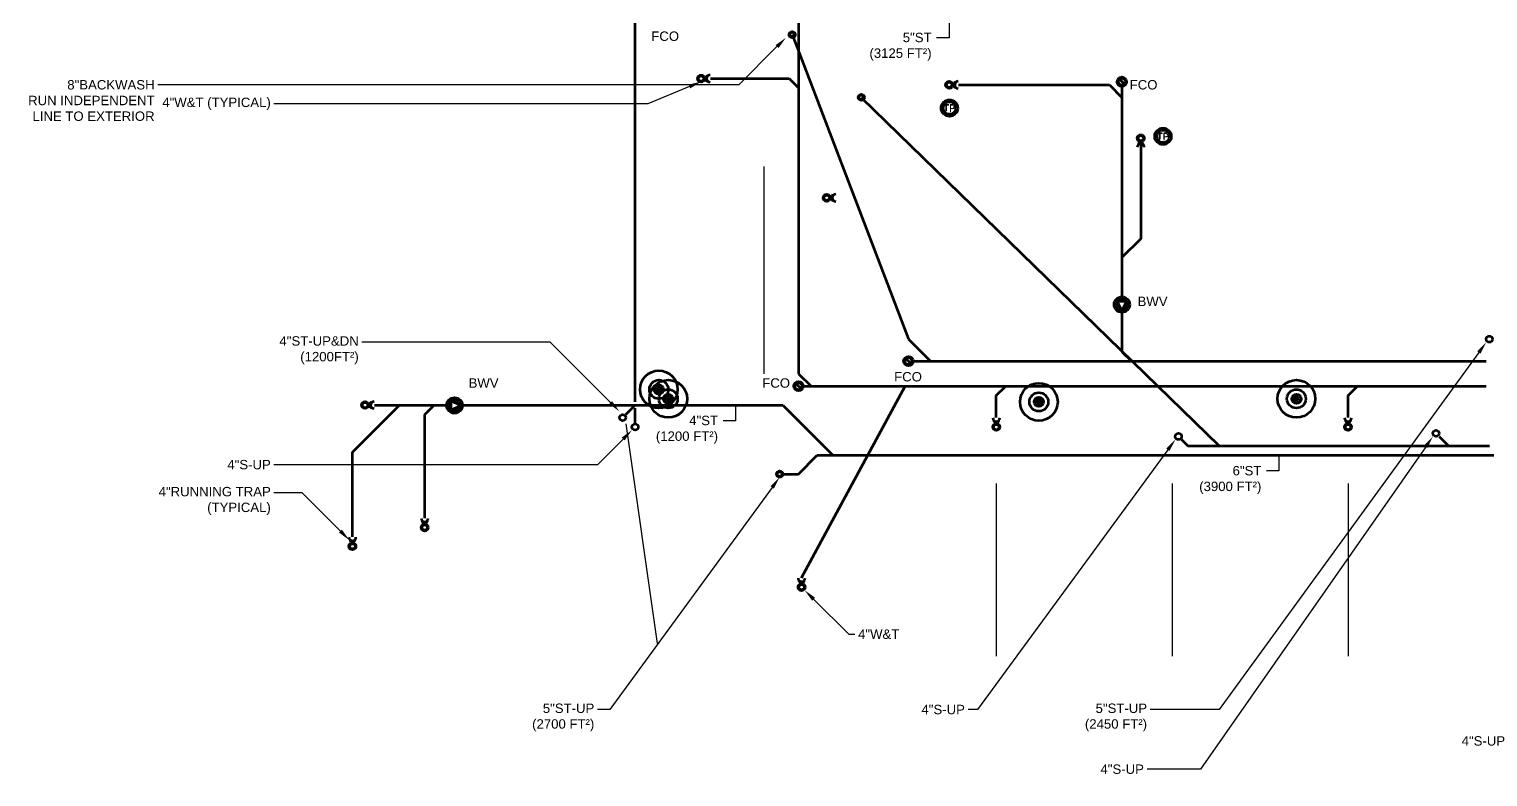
# Model space of a CAD drawing. Extents: x -29500 to 23517, y -2581 to 1886.
# Drawn here: x -3812 to -1954, y -2574 to -1622 of the extents above; entities that cross this region are included whole.
import ezdxf
from ezdxf import colors
from ezdxf.entities.mleader import LeaderData, LeaderLine
from ezdxf.enums import TextEntityAlignment as Align
from ezdxf.math import Vec2, Vec3

# ---------------------------------------------------------------- set-up
doc = ezdxf.new("R2010")
doc.units = 0
doc.header["$LTSCALE"] = 36
doc.header["$MEASUREMENT"] = 0
doc.layers.add('G-ANNO-TEXT', color=70, linetype='Continuous')
for name, color, linetype, lineweight in [('P-OFD-N', 2, 'Continuous', 60), ('P-OFD-N @ 128', 2, 'Continuous', 60), ('P-OFD-N @ 96', 2, 'Continuous', 60), ('P-SAN-N', 6, 'Continuous', 60), ('P-SAN-N @ 1 (1)', 6, 'Continuous', 60), ('P-SAN-N @ 1 (2)', 6, 'Continuous', 60), ('P-SAN-N @ 12', 6, 'Continuous', 60), ('P-SAN-N @ 128', 6, 'Continuous', 60), ('P-SAN-N @ 16', 6, 'Continuous', 60), ('P-SAN-N @ 192', 6, 'Continuous', 60), ('P-SAN-N @ 2', 6, 'Continuous', 60), ('P-SAN-N @ 24', 6, 'Continuous', 60), ('P-SAN-N @ 384', 6, 'Continuous', 60), ('P-SAN-N @ 4', 6, 'Continuous', 60), ('P-SAN-N @ 48', 6, 'Continuous', 60), ('P-SAN-N @ 64', 6, 'Continuous', 60), ('P-SAN-N @ 768', 6, 'Continuous', 60), ('P-SAN-N @ 8', 6, 'Continuous', 60), ('P-SAN-N @ 96', 6, 'Continuous', 60), ('P-STRM-N', 2, 'Continuous', 60), ('P-STRM-N @ 1 (1)', 2, 'Continuous', 60), ('P-STRM-N @ 1 (2)', 2, 'Continuous', 60), ('P-STRM-N @ 12', 2, 'Continuous', 60), ('P-STRM-N @ 128', 2, 'Continuous', 60), ('P-STRM-N @ 16', 2, 'Continuous', 60), ('P-STRM-N @ 192', 2, 'Continuous', 60), ('P-STRM-N @ 2', 2, 'Continuous', 60), ('P-STRM-N @ 24', 2, 'Continuous', 60), ('P-STRM-N @ 384', 2, 'Continuous', 60), ('P-STRM-N @ 4', 2, 'Continuous', 60), ('P-STRM-N @ 48', 2, 'Continuous', 60), ('P-STRM-N @ 64', 2, 'Continuous', 60), ('P-STRM-N @ 768', 2, 'Continuous', 60), ('P-STRM-N @ 8', 2, 'Continuous', 60), ('P-STRM-N @ 96', 2, 'Continuous', 60)]:
    doc.layers.add(name, color=color, linetype=linetype, lineweight=lineweight)
doc.styles.add('Arial', font='arial.ttf')
doc.dimstyles.new('Loop128', dxfattribs={"dimscale": 0, "dimtxt": 0.09375, "dimasz": 0.03125, "dimexe": 0.0625, "dimexo": 0.0625, "dimgap": 0.09375, "dimtad": 1, "dimdec": 4, "dimzin": 3, "dimdsep": 46, "dimlunit": 4, "dimtxsty": 'Arial', "dimblk": 'OBLIQUE', "dimcen": 0.09375, "dimdle": 0.0625, "dimclrd": 256, "dimclre": 256, "dimclrt": 256, "dimadec": 4, "dimazin": 0, "dimtfac": 0.8, "dimtdec": 4, "dimtix": 1, "dimtofl": 0, "dimtmove": 1, "dimatfit": 0, "dimldrblk": 'LeaderNoteBlock', "dimfxl": 1, "dimfrac": 1, "dimtolj": 1, "dimtzin": 0, "dimlwd": -1, "dimlwe": -1, "dimarcsym": 0})

# ---------------------------------------------------------------- blocks, each defined once
blk = doc.blocks.new('*U12')
at = {"linetype": 'Continuous'}
blk.add_circle((0, 0), 0.0352, dxfattribs=at)
blk.add_arc((0, 0.09), 0.0352, 180, 360, dxfattribs=at)
blk = doc.blocks.new('*U1110')
at = {"layer": 'P-STRM-N @ 128', "xscale": 128, "yscale": 128, "zscale": 128}
blk.add_blockref('*U12', (-3308, -2256.8), dxfattribs=at)
at = {"layer": 'P-STRM-N @ 96', "xscale": 96, "yscale": 96, "zscale": 96}
blk.add_blockref('*U12', (-3308, -2256.8), dxfattribs=at)
blk = doc.blocks.new('*U1111')
at = {"layer": 'P-STRM-N @ 128', "xscale": 128, "yscale": 128, "zscale": 128}
blk.add_blockref('*U12', (-3400, -2280.8), dxfattribs=at)
at = {"layer": 'P-STRM-N @ 96', "xscale": 96, "yscale": 96, "zscale": 96}
blk.add_blockref('*U12', (-3400, -2280.8), dxfattribs=at)
blk = doc.blocks.new('*U11')
blk.add_circle((0, 0), 0.0312)
blk = doc.blocks.new('*U1112')
at = {"layer": 'P-SAN-N @ 128', "xscale": 128, "yscale": 128, "zscale": 128}
blk.add_blockref('*U11', (-2840, -1628.8), dxfattribs=at)
at = {"layer": 'P-SAN-N @ 96', "xscale": 96, "yscale": 96, "zscale": 96}
blk.add_blockref('*U11', (-2840, -1628.8), dxfattribs=at)
blk = doc.blocks.new('FLOOR CLEAN OUT')
at = {"color": 7, "linetype": 'Continuous'}
blk.add_line((0.034, -0.032), (-0.034, 0.032), dxfattribs=at)
at = {"linetype": 'Continuous'}
blk.add_circle((0, 0), 0.0469, dxfattribs=at)
blk = doc.blocks.new('*U1114')
at = {"layer": 'P-SAN-N @ 128', "xscale": 128, "yscale": 128, "zscale": 128}
blk.add_blockref('FLOOR CLEAN OUT', (-2692, -2044.8), dxfattribs=at)
at = {"layer": 'P-SAN-N @ 96', "xscale": 96, "yscale": 96, "zscale": 96}
blk.add_blockref('FLOOR CLEAN OUT', (-2692, -2044.8), dxfattribs=at)
blk = doc.blocks.new('*U14')
at = {"linetype": 'Continuous'}
blk.add_circle((0, 0), 0.0352, dxfattribs=at)
blk.add_arc((0.09, 0), 0.0352, 90, 270, dxfattribs=at)
blk = doc.blocks.new('*U1118')
at = {"layer": 'P-SAN-N @ 128', "xscale": 128, "yscale": 128, "zscale": 128}
blk.add_blockref('*U14', (-2956, -1684.8), dxfattribs=at)
at = {"layer": 'P-SAN-N @ 96', "xscale": 96, "yscale": 96, "zscale": 96}
blk.add_blockref('*U14', (-2956, -1684.8), dxfattribs=at)
blk = doc.blocks.new('*U1119')
at = {"layer": 'P-SAN-N @ 128', "xscale": 128, "yscale": 128, "zscale": 128}
blk.add_blockref('*U12', (-2580, -2128.8), dxfattribs=at)
at = {"layer": 'P-SAN-N @ 96', "xscale": 96, "yscale": 96, "zscale": 96}
blk.add_blockref('*U12', (-2580, -2128.8), dxfattribs=at)
blk = doc.blocks.new('*U1120')
at = {"layer": 'P-SAN-N @ 128', "xscale": 128, "yscale": 128, "zscale": 128}
blk.add_blockref('*U12', (-2132, -2128.8), dxfattribs=at)
at = {"layer": 'P-SAN-N @ 96', "xscale": 96, "yscale": 96, "zscale": 96}
blk.add_blockref('*U12', (-2132, -2128.8), dxfattribs=at)
blk = doc.blocks.new('*U1123')
at = {"layer": 'P-SAN-N @ 128', "xscale": 128, "yscale": 128, "zscale": 128}
blk.add_blockref('FLOOR CLEAN OUT', (-2832, -2076.8), dxfattribs=at)
at = {"layer": 'P-SAN-N @ 96', "xscale": 96, "yscale": 96, "zscale": 96}
blk.add_blockref('FLOOR CLEAN OUT', (-2832, -2076.8), dxfattribs=at)
blk = doc.blocks.new('*U1126')
at = {"layer": 'P-STRM-N @ 128', "xscale": 128, "yscale": 128, "zscale": 128}
blk.add_blockref('*U14', (-3384, -2100.8), dxfattribs=at)
at = {"layer": 'P-STRM-N @ 96', "xscale": 96, "yscale": 96, "zscale": 96}
blk.add_blockref('*U14', (-3384, -2100.8), dxfattribs=at)
blk = doc.blocks.new('*U17')
blk.add_lwpolyline([(0.078125, 0), (-0.046875, 0.0625), (-0.046875, -0.0625)], close=True)
blk.add_circle((0, 0), 0.078125)
blk = doc.blocks.new('*U1132')
at = {"layer": 'P-STRM-N @ 128', "xscale": 128, "yscale": 128, "zscale": 128}
blk.add_blockref('*U17', (-3270, -2101.2), dxfattribs=at)
at = {"layer": 'P-STRM-N @ 96', "xscale": 96, "yscale": 96, "zscale": 96}
blk.add_blockref('*U17', (-3270, -2101.2), dxfattribs=at)
blk = doc.blocks.new('*U1133')
at = {"layer": 'P-SAN-N @ 128', "xscale": 128, "yscale": 128, "zscale": 128}
blk.add_blockref('*U14', (-2640, -1692.8), dxfattribs=at)
at = {"layer": 'P-SAN-N @ 96', "xscale": 96, "yscale": 96, "zscale": 96}
blk.add_blockref('*U14', (-2640, -1692.8), dxfattribs=at)
blk = doc.blocks.new('*U18')
at = {"linetype": 'Continuous'}
blk.add_circle((0, 0), 0.0352, dxfattribs=at)
blk.add_arc((0, -0.09), 0.0352, 360, 180, dxfattribs=at)
blk = doc.blocks.new('*U1134')
at = {"layer": 'P-SAN-N @ 128', "xscale": 128, "yscale": 128, "zscale": 128}
blk.add_blockref('*U18', (-2396, -1760.8), dxfattribs=at)
at = {"layer": 'P-SAN-N @ 96', "xscale": 96, "yscale": 96, "zscale": 96}
blk.add_blockref('*U18', (-2396, -1760.8), dxfattribs=at)
blk = doc.blocks.new('*U1135')
at = {"layer": 'P-SAN-N @ 128', "xscale": 128, "yscale": 128, "zscale": 128}
blk.add_blockref('FLOOR CLEAN OUT', (-2420, -1688.8), dxfattribs=at)
at = {"layer": 'P-SAN-N @ 96', "xscale": 96, "yscale": 96, "zscale": 96}
blk.add_blockref('FLOOR CLEAN OUT', (-2420, -1688.8), dxfattribs=at)
blk = doc.blocks.new('*U19')
blk.add_lwpolyline([(-0.078125, 0), (0.046875, 0.0625), (0.046875, -0.0625)], close=True)
blk.add_circle((0, 0), 0.078125)
blk = doc.blocks.new('*U1136')
at = {"layer": 'P-SAN-N @ 128', "xscale": 128, "yscale": 128, "zscale": 128, "rotation": 90.00000000000001}
blk.add_blockref('*U19', (-2420, -1972.8), dxfattribs=at)
at = {"layer": 'P-SAN-N @ 96', "xscale": 96, "yscale": 96, "zscale": 96, "rotation": 90.00000000000001}
blk.add_blockref('*U19', (-2420, -1972.8), dxfattribs=at)
blk = doc.blocks.new('*U21')
at = {"linetype": 'Continuous'}
blk.add_circle((0, 0), 0.0829, dxfattribs=at)
at = {"layer": 'G-ANNO-TEXT', "linetype": 'Continuous', "style": 'Arial'}
blk.add_text('TP', height=0.0781, dxfattribs=at).set_placement((0, 0), align=Align.MIDDLE)
blk = doc.blocks.new('*U1137')
at = {"layer": 'P-SAN-N @ 128', "xscale": 128, "yscale": 128, "zscale": 128}
blk.add_blockref('*U21', (-2639.7, -1722.4), dxfattribs=at)
at = {"layer": 'P-SAN-N @ 96', "xscale": 96, "yscale": 96, "zscale": 96}
blk.add_blockref('*U21', (-2639.7, -1722.4), dxfattribs=at)
blk = doc.blocks.new('*U1140')
at = {"layer": 'P-SAN-N @ 128', "xscale": 128, "yscale": 128, "zscale": 128}
blk.add_blockref('*U21', (-2367.7, -1758.4), dxfattribs=at)
at = {"layer": 'P-SAN-N @ 96', "xscale": 96, "yscale": 96, "zscale": 96}
blk.add_blockref('*U21', (-2367.7, -1758.4), dxfattribs=at)
blk = doc.blocks.new('*U6')
blk.add_circle((0, 0), 0.0312)
blk = doc.blocks.new('*U1157')
at = {"layer": 'P-STRM-N @ 1 (1)'}
blk.add_blockref('*U6', (-1917.8, -2008.8), dxfattribs=at)
at = {"layer": 'P-STRM-N @ 1 (2)'}
blk.add_blockref('*U6', (-1917.8, -2008.8), dxfattribs=at)
at = {"layer": 'P-STRM-N @ 12', "xscale": 12, "yscale": 12, "zscale": 12}
blk.add_blockref('*U6', (-1917.8, -2008.8), dxfattribs=at)
at = {"layer": 'P-STRM-N @ 128', "xscale": 128, "yscale": 128, "zscale": 128}
blk.add_blockref('*U6', (-1952, -2016.8), dxfattribs=at)
at = {"layer": 'P-STRM-N @ 16', "xscale": 16, "yscale": 16, "zscale": 16}
blk.add_blockref('*U6', (-1917.8, -2008.8), dxfattribs=at)
at = {"layer": 'P-STRM-N @ 192', "xscale": 192, "yscale": 192, "zscale": 192}
blk.add_blockref('*U6', (-1917.8, -2008.8), dxfattribs=at)
at = {"layer": 'P-STRM-N @ 2', "xscale": 2, "yscale": 2, "zscale": 2}
blk.add_blockref('*U6', (-1917.8, -2008.8), dxfattribs=at)
at = {"layer": 'P-STRM-N @ 24', "xscale": 24, "yscale": 24, "zscale": 24}
blk.add_blockref('*U6', (-1917.8, -2008.8), dxfattribs=at)
at = {"layer": 'P-STRM-N @ 384', "xscale": 384, "yscale": 384, "zscale": 384}
blk.add_blockref('*U6', (-1917.8, -2008.8), dxfattribs=at)
at = {"layer": 'P-STRM-N @ 4', "xscale": 4, "yscale": 4, "zscale": 4}
blk.add_blockref('*U6', (-1917.8, -2008.8), dxfattribs=at)
at = {"layer": 'P-STRM-N @ 48', "xscale": 48, "yscale": 48, "zscale": 48}
blk.add_blockref('*U6', (-1917.8, -2008.8), dxfattribs=at)
at = {"layer": 'P-STRM-N @ 64', "xscale": 64, "yscale": 64, "zscale": 64}
blk.add_blockref('*U6', (-1917.8, -2008.8), dxfattribs=at)
at = {"layer": 'P-STRM-N @ 768', "xscale": 768, "yscale": 768, "zscale": 768}
blk.add_blockref('*U6', (-1917.8, -2008.8), dxfattribs=at)
at = {"layer": 'P-STRM-N @ 8', "xscale": 8, "yscale": 8, "zscale": 8}
blk.add_blockref('*U6', (-1917.8, -2008.8), dxfattribs=at)
at = {"layer": 'P-STRM-N @ 96', "xscale": 96, "yscale": 96, "zscale": 96}
blk.add_blockref('*U6', (-1917.8, -2008.8), dxfattribs=at)
blk = doc.blocks.new('*U1158')
at = {"layer": 'P-OFD-N @ 128', "xscale": 128, "yscale": 128, "zscale": 128}
blk.add_blockref('*U11', (-2856, -2188.8), dxfattribs=at)
at = {"layer": 'P-OFD-N @ 96', "xscale": 96, "yscale": 96, "zscale": 96}
blk.add_blockref('*U11', (-2856, -2188.8), dxfattribs=at)
blk = doc.blocks.new('*U1159')
at = {"layer": 'P-STRM-N @ 1 (1)'}
blk.add_blockref('*U6', (-3009.8, -2080.8), dxfattribs=at)
at = {"layer": 'P-STRM-N @ 1 (2)'}
blk.add_blockref('*U6', (-3009.8, -2080.8), dxfattribs=at)
at = {"layer": 'P-STRM-N @ 12', "xscale": 12, "yscale": 12, "zscale": 12}
blk.add_blockref('*U6', (-3009.8, -2080.8), dxfattribs=at)
at = {"layer": 'P-STRM-N @ 128', "xscale": 128, "yscale": 128, "zscale": 128}
blk.add_blockref('*U6', (-3056, -2116.8), dxfattribs=at)
at = {"layer": 'P-STRM-N @ 16', "xscale": 16, "yscale": 16, "zscale": 16}
blk.add_blockref('*U6', (-3009.8, -2080.8), dxfattribs=at)
at = {"layer": 'P-STRM-N @ 192', "xscale": 192, "yscale": 192, "zscale": 192}
blk.add_blockref('*U6', (-3009.8, -2080.8), dxfattribs=at)
at = {"layer": 'P-STRM-N @ 2', "xscale": 2, "yscale": 2, "zscale": 2}
blk.add_blockref('*U6', (-3009.8, -2080.8), dxfattribs=at)
at = {"layer": 'P-STRM-N @ 24', "xscale": 24, "yscale": 24, "zscale": 24}
blk.add_blockref('*U6', (-3009.8, -2080.8), dxfattribs=at)
at = {"layer": 'P-STRM-N @ 384', "xscale": 384, "yscale": 384, "zscale": 384}
blk.add_blockref('*U6', (-3009.8, -2080.8), dxfattribs=at)
at = {"layer": 'P-STRM-N @ 4', "xscale": 4, "yscale": 4, "zscale": 4}
blk.add_blockref('*U6', (-3009.8, -2080.8), dxfattribs=at)
at = {"layer": 'P-STRM-N @ 48', "xscale": 48, "yscale": 48, "zscale": 48}
blk.add_blockref('*U6', (-3009.8, -2080.8), dxfattribs=at)
at = {"layer": 'P-STRM-N @ 64', "xscale": 64, "yscale": 64, "zscale": 64}
blk.add_blockref('*U6', (-3009.8, -2080.8), dxfattribs=at)
at = {"layer": 'P-STRM-N @ 768', "xscale": 768, "yscale": 768, "zscale": 768}
blk.add_blockref('*U6', (-3009.8, -2080.8), dxfattribs=at)
at = {"layer": 'P-STRM-N @ 8', "xscale": 8, "yscale": 8, "zscale": 8}
blk.add_blockref('*U6', (-3009.8, -2080.8), dxfattribs=at)
at = {"layer": 'P-STRM-N @ 96', "xscale": 96, "yscale": 96, "zscale": 96}
blk.add_blockref('*U6', (-3009.8, -2080.8), dxfattribs=at)
blk = doc.blocks.new('_Oblique')
at = {"color": 0, "linetype": 'ByBlock', "lineweight": -2}
blk.add_line((-0.5, -0.5), (0.5, 0.5), dxfattribs=at)
blk = doc.blocks.new('LeaderNoteBlock')
blk.add_ellipse((0, 0), major_axis=(1, 0), ratio=0.25, start_param=5.387521, end_param=10.320443)
blk = doc.blocks.new('*U1164')
at = {"layer": 'P-SAN-N @ 1 (1)'}
blk.add_blockref('*U6', (-2997.8, -2092.8), dxfattribs=at)
at = {"layer": 'P-SAN-N @ 1 (2)'}
blk.add_blockref('*U6', (-2997.8, -2092.8), dxfattribs=at)
at = {"layer": 'P-SAN-N @ 12', "xscale": 12, "yscale": 12, "zscale": 12}
blk.add_blockref('*U6', (-2997.8, -2092.8), dxfattribs=at)
at = {"layer": 'P-SAN-N @ 128', "xscale": 128, "yscale": 128, "zscale": 128}
blk.add_blockref('*U6', (-3040, -2128.8), dxfattribs=at)
at = {"layer": 'P-SAN-N @ 16', "xscale": 16, "yscale": 16, "zscale": 16}
blk.add_blockref('*U6', (-2997.8, -2092.8), dxfattribs=at)
at = {"layer": 'P-SAN-N @ 192', "xscale": 192, "yscale": 192, "zscale": 192}
blk.add_blockref('*U6', (-2997.8, -2092.8), dxfattribs=at)
at = {"layer": 'P-SAN-N @ 2', "xscale": 2, "yscale": 2, "zscale": 2}
blk.add_blockref('*U6', (-2997.8, -2092.8), dxfattribs=at)
at = {"layer": 'P-SAN-N @ 24', "xscale": 24, "yscale": 24, "zscale": 24}
blk.add_blockref('*U6', (-2997.8, -2092.8), dxfattribs=at)
at = {"layer": 'P-SAN-N @ 384', "xscale": 384, "yscale": 384, "zscale": 384}
blk.add_blockref('*U6', (-2997.8, -2092.8), dxfattribs=at)
at = {"layer": 'P-SAN-N @ 4', "xscale": 4, "yscale": 4, "zscale": 4}
blk.add_blockref('*U6', (-2997.8, -2092.8), dxfattribs=at)
at = {"layer": 'P-SAN-N @ 48', "xscale": 48, "yscale": 48, "zscale": 48}
blk.add_blockref('*U6', (-2997.8, -2092.8), dxfattribs=at)
at = {"layer": 'P-SAN-N @ 64', "xscale": 64, "yscale": 64, "zscale": 64}
blk.add_blockref('*U6', (-2997.8, -2092.8), dxfattribs=at)
at = {"layer": 'P-SAN-N @ 768', "xscale": 768, "yscale": 768, "zscale": 768}
blk.add_blockref('*U6', (-2997.8, -2092.8), dxfattribs=at)
at = {"layer": 'P-SAN-N @ 8', "xscale": 8, "yscale": 8, "zscale": 8}
blk.add_blockref('*U6', (-2997.8, -2092.8), dxfattribs=at)
at = {"layer": 'P-SAN-N @ 96', "xscale": 96, "yscale": 96, "zscale": 96}
blk.add_blockref('*U6', (-2997.8, -2092.8), dxfattribs=at)
blk = doc.blocks.new('*U1169')
at = {"layer": 'P-SAN-N @ 1 (1)'}
blk.add_blockref('*U6', (-2525.8, -2096.8), dxfattribs=at)
at = {"layer": 'P-SAN-N @ 1 (2)'}
blk.add_blockref('*U6', (-2525.8, -2096.8), dxfattribs=at)
at = {"layer": 'P-SAN-N @ 12', "xscale": 12, "yscale": 12, "zscale": 12}
blk.add_blockref('*U6', (-2525.8, -2096.8), dxfattribs=at)
at = {"layer": 'P-SAN-N @ 128', "xscale": 128, "yscale": 128, "zscale": 128}
blk.add_blockref('*U6', (-2348, -2140.8), dxfattribs=at)
at = {"layer": 'P-SAN-N @ 16', "xscale": 16, "yscale": 16, "zscale": 16}
blk.add_blockref('*U6', (-2525.8, -2096.8), dxfattribs=at)
at = {"layer": 'P-SAN-N @ 192', "xscale": 192, "yscale": 192, "zscale": 192}
blk.add_blockref('*U6', (-2525.8, -2096.8), dxfattribs=at)
at = {"layer": 'P-SAN-N @ 2', "xscale": 2, "yscale": 2, "zscale": 2}
blk.add_blockref('*U6', (-2525.8, -2096.8), dxfattribs=at)
at = {"layer": 'P-SAN-N @ 24', "xscale": 24, "yscale": 24, "zscale": 24}
blk.add_blockref('*U6', (-2525.8, -2096.8), dxfattribs=at)
at = {"layer": 'P-SAN-N @ 384', "xscale": 384, "yscale": 384, "zscale": 384}
blk.add_blockref('*U6', (-2525.8, -2096.8), dxfattribs=at)
at = {"layer": 'P-SAN-N @ 4', "xscale": 4, "yscale": 4, "zscale": 4}
blk.add_blockref('*U6', (-2525.8, -2096.8), dxfattribs=at)
at = {"layer": 'P-SAN-N @ 48', "xscale": 48, "yscale": 48, "zscale": 48}
blk.add_blockref('*U6', (-2525.8, -2096.8), dxfattribs=at)
at = {"layer": 'P-SAN-N @ 64', "xscale": 64, "yscale": 64, "zscale": 64}
blk.add_blockref('*U6', (-2525.8, -2096.8), dxfattribs=at)
at = {"layer": 'P-SAN-N @ 768', "xscale": 768, "yscale": 768, "zscale": 768}
blk.add_blockref('*U6', (-2525.8, -2096.8), dxfattribs=at)
at = {"layer": 'P-SAN-N @ 8', "xscale": 8, "yscale": 8, "zscale": 8}
blk.add_blockref('*U6', (-2525.8, -2096.8), dxfattribs=at)
at = {"layer": 'P-SAN-N @ 96', "xscale": 96, "yscale": 96, "zscale": 96}
blk.add_blockref('*U6', (-2525.8, -2096.8), dxfattribs=at)
blk = doc.blocks.new('*U1170')
at = {"layer": 'P-SAN-N @ 1 (1)'}
blk.add_blockref('*U6', (-2197.8, -2092.8), dxfattribs=at)
at = {"layer": 'P-SAN-N @ 1 (2)'}
blk.add_blockref('*U6', (-2197.8, -2092.8), dxfattribs=at)
at = {"layer": 'P-SAN-N @ 12', "xscale": 12, "yscale": 12, "zscale": 12}
blk.add_blockref('*U6', (-2197.8, -2092.8), dxfattribs=at)
at = {"layer": 'P-SAN-N @ 128', "xscale": 128, "yscale": 128, "zscale": 128}
blk.add_blockref('*U6', (-2020, -2136.8), dxfattribs=at)
at = {"layer": 'P-SAN-N @ 16', "xscale": 16, "yscale": 16, "zscale": 16}
blk.add_blockref('*U6', (-2197.8, -2092.8), dxfattribs=at)
at = {"layer": 'P-SAN-N @ 192', "xscale": 192, "yscale": 192, "zscale": 192}
blk.add_blockref('*U6', (-2197.8, -2092.8), dxfattribs=at)
at = {"layer": 'P-SAN-N @ 2', "xscale": 2, "yscale": 2, "zscale": 2}
blk.add_blockref('*U6', (-2197.8, -2092.8), dxfattribs=at)
at = {"layer": 'P-SAN-N @ 24', "xscale": 24, "yscale": 24, "zscale": 24}
blk.add_blockref('*U6', (-2197.8, -2092.8), dxfattribs=at)
at = {"layer": 'P-SAN-N @ 384', "xscale": 384, "yscale": 384, "zscale": 384}
blk.add_blockref('*U6', (-2197.8, -2092.8), dxfattribs=at)
at = {"layer": 'P-SAN-N @ 4', "xscale": 4, "yscale": 4, "zscale": 4}
blk.add_blockref('*U6', (-2197.8, -2092.8), dxfattribs=at)
at = {"layer": 'P-SAN-N @ 48', "xscale": 48, "yscale": 48, "zscale": 48}
blk.add_blockref('*U6', (-2197.8, -2092.8), dxfattribs=at)
at = {"layer": 'P-SAN-N @ 64', "xscale": 64, "yscale": 64, "zscale": 64}
blk.add_blockref('*U6', (-2197.8, -2092.8), dxfattribs=at)
at = {"layer": 'P-SAN-N @ 768', "xscale": 768, "yscale": 768, "zscale": 768}
blk.add_blockref('*U6', (-2197.8, -2092.8), dxfattribs=at)
at = {"layer": 'P-SAN-N @ 8', "xscale": 8, "yscale": 8, "zscale": 8}
blk.add_blockref('*U6', (-2197.8, -2092.8), dxfattribs=at)
at = {"layer": 'P-SAN-N @ 96', "xscale": 96, "yscale": 96, "zscale": 96}
blk.add_blockref('*U6', (-2197.8, -2092.8), dxfattribs=at)
blk = doc.blocks.new('*U1174')
at = {"layer": 'P-SAN-N @ 128', "xscale": 128, "yscale": 128, "zscale": 128}
blk.add_blockref('*U11', (-2752, -1708.8), dxfattribs=at)
at = {"layer": 'P-SAN-N @ 96', "xscale": 96, "yscale": 96, "zscale": 96}
blk.add_blockref('*U11', (-2752, -1708.8), dxfattribs=at)
blk = doc.blocks.new('*U1175')
at = {"layer": 'P-SAN-N @ 128', "xscale": 128, "yscale": 128, "zscale": 128}
blk.add_blockref('*U12', (-2828, -2332.8), dxfattribs=at)
at = {"layer": 'P-SAN-N @ 96', "xscale": 96, "yscale": 96, "zscale": 96}
blk.add_blockref('*U12', (-2828, -2332.8), dxfattribs=at)
blk = doc.blocks.new('*U1185')
at = {"layer": 'P-SAN-N @ 128', "xscale": 128, "yscale": 128, "zscale": 128}
blk.add_blockref('*U14', (-2796, -1836.8), dxfattribs=at)
at = {"layer": 'P-SAN-N @ 96', "xscale": 96, "yscale": 96, "zscale": 96}
blk.add_blockref('*U14', (-2796, -1836.8), dxfattribs=at)

msp = doc.modelspace()

# ---------------------------------------------------------------- linework, layer by layer
at = {"layer": 'DEFPOINTS'}
for p, q in [((-2876, -1796.8), (-2876, -2060.8)), ((-3052, -2124.8), (-3012, -2404.8)), ((-2580, -2200.8), (-2580, -2420.8)), ((-2356, -2200.8), (-2356, -2420.8)), ((-2132, -2200.8), (-2132, -2420.8))]:
    msp.add_line(p, q, dxfattribs=at)
at = {"layer": 'P-SAN-N'}
for p, q in [((-2832, -1328.8), (-2832, -2060.8)), ((-3040, -2096.8), (-3040, -1540.8)), ((-2840, -1628.8), (-2692, -2016.8)), ((-2944, -1684.8), (-2844, -1684.8)), ((-2844, -1684.8), (-2832, -1696.8)), ((-2752, -1708.8), (-2296, -2152.8)), ((-2628, -1692.8), (-2436, -1692.8)), ((-2436, -1692.8), (-2420, -1708.8)), ((-2420, -1692.8), (-2420, -1962.8)), ((-2396, -1768.8), (-2396, -1888.8)), ((-2396, -1888.8), (-2420, -1912.8)), ((-2420, -1982.8), (-2420, -2032.8)), ((-2692, -2016.8), (-2664, -2044.8)), ((-2420, -2032.8), (-2408, -2044.8)), ((-2832, -2060.8), (-2816, -2076.8)), ((-2684, -2044.8), (-1956, -2044.8)), ((-2828, -2076.8), (-1956, -2076.8)), ((-2828, -2320.8), (-2696, -2076.8)), ((-2580, -2088.8), (-2568, -2076.8)), ((-2132, -2088.8), (-2120, -2076.8)), ((-2580, -2116.8), (-2580, -2088.8)), ((-2132, -2116.8), (-2132, -2088.8)), ((-3040, -2124.8), (-3040, -2104.8)), ((-2344, -2144.8), (-2336, -2152.8)), ((-2336, -2152.8), (-1952, -2152.8)), ((-2016, -2140.8), (-2004, -2152.8))]:
    msp.add_line(p, q, dxfattribs=at)
at = {"layer": 'P-STRM-N'}
for p, q in [((-3400, -2160.8), (-3340, -2100.8)), ((-3372, -2100.8), (-3280, -2100.8)), ((-3308, -2112.8), (-3296, -2100.8)), ((-3308, -2244.8), (-3308, -2112.8)), ((-3260, -2100.8), (-2852, -2100.8)), ((-3052, -2112.8), (-3040, -2100.8)), ((-2852, -2100.8), (-2788, -2164.8)), ((-3400, -2268.8), (-3400, -2160.8)), ((-2832, -2188.8), (-2808, -2164.8)), ((-2808, -2164.8), (-508, -2164.8)), ((-2852, -2188.8), (-2832, -2188.8))]:
    msp.add_line(p, q, dxfattribs=at)

# ---------------------------------------------------------------- block references
at = {"layer": 'P-OFD-N'}
msp.add_blockref('*U1158', (0, 0), dxfattribs=at)
at = {"layer": 'P-SAN-N'}
for name in ['*U1112', '*U1118', '*U1133', '*U1135', '*U1174', '*U1137', '*U1134', '*U1140', '*U1185', '*U1136', '*U1114', '*U1164', '*U1123', '*U1169', '*U1170', '*U1119', '*U1120', '*U1175']:
    msp.add_blockref(name, (0, 0), dxfattribs=at)
at = {"layer": 'P-STRM-N'}
for name in ['*U1157', '*U1159', '*U1126', '*U1132', '*U1110', '*U1111']:
    msp.add_blockref(name, (0, 0), dxfattribs=at)

# ---------------------------------------------------------------- texts
at = {"layer": 'G-ANNO-TEXT', "char_height": 12, "width": 81.6, "attachment_point": 3, "style": 'Arial'}
for s, insert in [('5"ST (3125 FT²)', (-2662.4, -1626.4)), ('4"ST (1200 FT²)', (-2934.4, -2114.4)), ('6"ST (3900 FT²)', (-2242.4, -2178.4))]:
    msp.add_mtext(s, dxfattribs=dict(at, insert=insert))

# ---------------------------------------------------------------- leaders
at = {"layer": 'G-ANNO-TEXT'}
for points in [[(-2640, -1612.8), (-2640, -1632.8), (-2656, -1632.8)], [(-2912, -2100.8), (-2912, -2120.8), (-2928, -2120.8)], [(-2220, -2164.8), (-2220, -2184.8), (-2236, -2184.8)]]:
    msp.add_leader(points, dimstyle='Loop128', override={"dimscale": 0}, dxfattribs=at)
ml = msp.add_multileader_mtext('Standard', dxfattribs=at)
ml.set_content('BWV', color=(88, 178, 0), style='Arial')
ml.set_leader_properties(color=256, linetype='ByLayer', lineweight=-1)
ml.build(insert=Vec2(0, 0))
ml.multileader.update_dxf_attribs({"has_dogleg": 0, "dogleg_length": 0.125, "arrow_head_size": 16, "scale": 128})
ctx = ml.context
ctx.base_point, ctx.scale, ctx.char_height, ctx.arrow_head_size, ctx.landing_gap_size, ctx.plane_origin = Vec3(-3254.7, -2072.7), 128, 12, 16, 4, Vec3(-3112, -2580.8)
ctx.text_align_type = 2
notes = []
notes.append((ctx, [(0, (0, 0, 0), (0, 0), (1, 0), 1, [])]))
ctx.mtext.insert, ctx.mtext.alignment, ctx.mtext.flow_direction = Vec3(-3213.9, -2066.7), 3, 5
ml = msp.add_multileader_mtext('Standard', dxfattribs=at)
ml.set_content('FCO', color=(88, 178, 0), style='Arial')
ml.set_leader_properties(color=256, linetype='ByLayer', lineweight=-1)
ml.build(insert=Vec2(0, 0))
ml.multileader.update_dxf_attribs({"has_dogleg": 0, "dogleg_length": 0.125, "arrow_head_size": 16, "scale": 128})
ctx = ml.context
ctx.base_point, ctx.scale, ctx.char_height, ctx.arrow_head_size, ctx.landing_gap_size, ctx.plane_origin = Vec3(-3021.3, -1630.9), 128, 12, 16, 4, Vec3(-2844, -2164.8)
ctx.text_align_type = 2
notes.append((ctx, [(0, (0, 0, 0), (0, 0), (1, 0), 1, [])]))
ctx.mtext.insert, ctx.mtext.alignment, ctx.mtext.flow_direction = Vec3(-2984, -1624.8), 3, 5
ml = msp.add_multileader_mtext('Standard', dxfattribs=at)
ml.set_content('FCO', color=(88, 178, 0), style='Arial')
ml.set_leader_properties(color=256, linetype='ByLayer', lineweight=-1)
ml.build(insert=Vec2(0, 0))
ml.multileader.update_dxf_attribs({"has_dogleg": 0, "dogleg_length": 0.125, "arrow_head_size": 16, "scale": 128})
ctx = ml.context
ctx.base_point, ctx.scale, ctx.char_height, ctx.arrow_head_size, ctx.landing_gap_size, ctx.plane_origin = Vec3(-2880, -2072.8), 128, 12, 16, 4, Vec3(-2704, -2580.8)
ctx.text_align_type = 2
notes.append((ctx, [(0, (0, 0, 0), (0, 0), (1, 0), 1, [])]))
ctx.mtext.insert, ctx.mtext.alignment, ctx.mtext.flow_direction = Vec3(-2842.7, -2066.7), 3, 5
ml = msp.add_multileader_mtext('Standard', dxfattribs=at)
ml.set_content('FCO', color=(88, 178, 0), style='Arial')
ml.set_leader_properties(color=256, linetype='ByLayer', lineweight=-1)
ml.build(insert=Vec2(0, 0))
ml.multileader.update_dxf_attribs({"has_dogleg": 0, "dogleg_length": 0.125, "arrow_head_size": 16, "scale": 128})
ctx = ml.context
ctx.base_point, ctx.scale, ctx.char_height, ctx.arrow_head_size, ctx.landing_gap_size, ctx.plane_origin = Vec3(-2712, -2064.8), 128, 12, 16, 4, Vec3(-2512, -2528.8)
ctx.text_align_type = 2
notes.append((ctx, [(0, (0, 0, 0), (0, 0), (1, 0), 1, [])]))
ctx.mtext.insert, ctx.mtext.alignment, ctx.mtext.flow_direction = Vec3(-2674.7, -2058.7), 3, 5
ml = msp.add_multileader_mtext('Standard', dxfattribs=at)
ml.set_content('FCO', color=(88, 178, 0), style='Arial')
ml.set_leader_properties(color=256, linetype='ByLayer', lineweight=-1)
ml.build(insert=Vec2(0, 0))
ml.multileader.update_dxf_attribs({"has_dogleg": 0, "dogleg_length": 0.125, "arrow_head_size": 16, "scale": 128})
ctx = ml.context
ctx.base_point, ctx.scale, ctx.char_height, ctx.arrow_head_size, ctx.landing_gap_size, ctx.plane_origin = Vec3(-2412, -1692.8), 128, 12, 16, 4, Vec3(-2212, -2156.8)
ctx.text_align_type = 2
notes.append((ctx, [(0, (0, 0, 0), (0, 0), (1, 0), 1, [])]))
ctx.mtext.insert, ctx.mtext.alignment, ctx.mtext.flow_direction = Vec3(-2374.7, -1686.7), 3, 5
ml = msp.add_multileader_mtext('Standard', dxfattribs=at)
ml.set_content('BWV', color=(88, 178, 0), style='Arial')
ml.set_leader_properties(color=256, linetype='ByLayer', lineweight=-1)
ml.build(insert=Vec2(0, 0))
ml.multileader.update_dxf_attribs({"has_dogleg": 0, "dogleg_length": 0.125, "arrow_head_size": 16, "scale": 128})
ctx = ml.context
ctx.base_point, ctx.scale, ctx.char_height, ctx.arrow_head_size, ctx.landing_gap_size, ctx.plane_origin = Vec3(-2402.7, -1968.7), 128, 12, 16, 4, Vec3(-2260, -2476.8)
ctx.text_align_type = 2
notes.append((ctx, [(0, (0, 0, 0), (0, 0), (1, 0), 1, [])]))
ctx.mtext.insert, ctx.mtext.alignment, ctx.mtext.flow_direction = Vec3(-2361.9, -1962.7), 3, 5
ml = msp.add_multileader_mtext('Standard', dxfattribs=at)
ml.set_content('8"BACKWASH \\PRUN INDEPENDENT \\PLINE TO EXTERIOR', color=(88, 178, 0), style='Arial')
ml.set_leader_properties(color=256, linetype='ByLayer', lineweight=-1)
ml.build(insert=Vec2(0, 0))
ml.multileader.update_dxf_attribs({"has_dogleg": 0, "dogleg_length": 0.125, "arrow_head_size": 16, "scale": 128})
ctx = ml.context
ctx.base_point, ctx.scale, ctx.char_height, ctx.arrow_head_size, ctx.landing_gap_size, ctx.plane_origin = Vec3(-3815.5, -1692.8), 128, 12, 16, 4, Vec3(-3568, -1632.8)
ctx.text_align_type = 2
notes.append((ctx, [(0, (1, 1, 0), (-3632, -1692.8), (-1, 0), 16, [(0, [(-2848, -1632.8), (-2908, -1692.8)], 0, [])])]))
ctx.mtext.insert, ctx.mtext.alignment, ctx.mtext.flow_direction = Vec3(-3652, -1686.7), 3, 5
ml = msp.add_multileader_mtext('Standard', dxfattribs=at)
ml.set_content('4"W&T (TYPICAL)', color=(88, 178, 0), style='Arial')
ml.set_leader_properties(color=256, linetype='ByLayer', lineweight=-1)
ml.build(insert=Vec2(0, 0))
ml.multileader.update_dxf_attribs({"has_dogleg": 0, "dogleg_length": 0.125, "arrow_head_size": 16, "scale": 128})
ctx = ml.context
ctx.base_point, ctx.scale, ctx.char_height, ctx.arrow_head_size, ctx.landing_gap_size, ctx.plane_origin = Vec3(-3645.4, -1716.8), 128, 12, 16, 4, Vec3(-2972, -1664.8)
ctx.text_align_type = 2
notes.append((ctx, [(0, (1, 1, 0), (-3484, -1716.8), (-1, 0), 16, [(0, [(-2956, -1688.8), (-3024, -1716.8)], 0, [])])]))
ctx.mtext.insert, ctx.mtext.alignment, ctx.mtext.flow_direction = Vec3(-3504, -1709.1), 3, 5
ml = msp.add_multileader_mtext('Standard', dxfattribs=at)
ml.set_content('4"ST-UP&DN\\P(1200FT²)', color=(88, 178, 0), style='Arial')
ml.set_leader_properties(color=256, linetype='ByLayer', lineweight=-1)
ml.build(insert=Vec2(0, 0))
ml.multileader.update_dxf_attribs({"has_dogleg": 0, "dogleg_length": 0.125, "arrow_head_size": 16, "scale": 128})
ctx = ml.context
ctx.base_point, ctx.scale, ctx.char_height, ctx.arrow_head_size, ctx.landing_gap_size, ctx.plane_origin = Vec3(-3495.4, -2020.8), 128, 12, 16, 4, Vec3(-3132, -1920.8)
ctx.text_align_type = 2
notes.append((ctx, [(0, (1, 1, 0), (-3372, -2020.8), (-1, 0), 16, [(0, [(-3060, -2108.8), (-3148, -2020.8)], 0, [])])]))
ctx.mtext.insert, ctx.mtext.alignment, ctx.mtext.flow_direction = Vec3(-3392, -2013.1), 3, 5
ml = msp.add_multileader_mtext('Standard', dxfattribs=at)
ml.set_content('5"ST-UP\\P(2450 FT²)', color=(88, 178, 0), style='Arial')
ml.set_leader_properties(color=256, linetype='ByLayer', lineweight=-1)
ml.build(insert=Vec2(0, 0))
ml.multileader.update_dxf_attribs({"has_dogleg": 0, "dogleg_length": 0.125, "arrow_head_size": 16, "scale": 128})
ctx = ml.context
ctx.base_point, ctx.scale, ctx.char_height, ctx.arrow_head_size, ctx.landing_gap_size, ctx.plane_origin = Vec3(-2469.6, -2488.8), 128, 12, 16, 4, Vec3(-2084, -1768.8)
ctx.text_align_type = 2
notes.append((ctx, [(0, (1, 1, 0), (-2368, -2488.8), (-1, 0), 16, [(0, [(-1956, -2020.8), (-2296, -2488.8)], 0, [])])]))
ctx.mtext.insert, ctx.mtext.alignment, ctx.mtext.flow_direction = Vec3(-2388, -2481.1), 3, 5
ml = msp.add_multileader_mtext('Standard', dxfattribs=at)
ml.set_content('4"S-UP', color=(88, 178, 0), style='Arial')
ml.set_leader_properties(color=256, linetype='ByLayer', lineweight=-1)
ml.build(insert=Vec2(0, 0))
ml.multileader.update_dxf_attribs({"has_dogleg": 0, "dogleg_length": 0.125, "arrow_head_size": 16, "scale": 128})
ctx = ml.context
ctx.base_point, ctx.scale, ctx.char_height, ctx.arrow_head_size, ctx.landing_gap_size, ctx.plane_origin = Vec3(-3562.4, -2176.8), 128, 12, 16, 4, Vec3(-3052, -2124.8)
ctx.text_align_type = 2
notes.append((ctx, [(0, (1, 1, 0), (-3484, -2176.8), (-1, 0), 16, [(0, [(-3044, -2132.8), (-3088, -2176.8)], 0, [])])]))
ctx.mtext.insert, ctx.mtext.alignment, ctx.mtext.flow_direction = Vec3(-3504, -2170.7), 3, 5
ml = msp.add_multileader_mtext('Standard', dxfattribs=at)
ml.set_content('4"S-UP', color=(88, 178, 0), style='Arial')
ml.set_leader_properties(color=256, linetype='ByLayer', lineweight=-1)
ml.build(insert=Vec2(0, 0))
ml.multileader.update_dxf_attribs({"has_dogleg": 0, "dogleg_length": 0.125, "arrow_head_size": 16, "scale": 128})
ctx = ml.context
ctx.base_point, ctx.scale, ctx.char_height, ctx.arrow_head_size, ctx.landing_gap_size, ctx.plane_origin = Vec3(-2678.4, -2488.8), 128, 12, 16, 4, Vec3(-2352, -2144.8)
ctx.text_align_type = 2
notes.append((ctx, [(0, (1, 1, 0), (-2600, -2488.8), (-1, 0), 16, [(0, [(-2352, -2144.8), (-2604, -2488.8)], 0, [])])]))
ctx.mtext.insert, ctx.mtext.alignment, ctx.mtext.flow_direction = Vec3(-2620, -2482.7), 3, 5
ml = msp.add_multileader_mtext('Standard', dxfattribs=at)
ml.set_content('4"S-UP', color=(88, 178, 0), style='Arial')
ml.set_leader_properties(color=256, linetype='ByLayer', lineweight=-1)
ml.build(insert=Vec2(0, 0))
ml.multileader.update_dxf_attribs({"has_dogleg": 0, "dogleg_length": 0.125, "arrow_head_size": 16, "scale": 128})
ctx = ml.context
ctx.base_point, ctx.scale, ctx.char_height, ctx.arrow_head_size, ctx.landing_gap_size, ctx.plane_origin = Vec3(-2450.4, -2564.8), 128, 12, 16, 4, Vec3(-2144, -2256.8)
ctx.text_align_type = 2
notes.append((ctx, [(0, (1, 1, 0), (-2372, -2564.8), (-1, 0), 16, [(0, [(-2024, -2140.8), (-2320, -2564.8)], 0, [])])]))
ctx.mtext.insert, ctx.mtext.alignment, ctx.mtext.flow_direction = Vec3(-2392, -2558.7), 3, 5
ml = msp.add_multileader_mtext('Standard', dxfattribs=at)
ml.set_content('4"RUNNING TRAP\\P(TYPICAL)', color=(88, 178, 0), style='Arial')
ml.set_leader_properties(color=256, linetype='ByLayer', lineweight=-1)
ml.build(insert=Vec2(0, 0))
ml.multileader.update_dxf_attribs({"has_dogleg": 0, "dogleg_length": 0.125, "arrow_head_size": 16, "scale": 128})
ctx = ml.context
ctx.base_point, ctx.scale, ctx.char_height, ctx.arrow_head_size, ctx.landing_gap_size, ctx.plane_origin = Vec3(-3649.9, -2212.8), 128, 12, 16, 4, Vec3(-3404, -2272.8)
ctx.text_align_type = 2
notes.append((ctx, [(0, (1, 1, 0), (-3484, -2212.8), (-1, 0), 16, [(0, [(-3404, -2272.8), (-3464, -2212.8)], 0, [])])]))
ctx.mtext.insert, ctx.mtext.alignment, ctx.mtext.flow_direction = Vec3(-3504, -2205.1), 3, 5
ml = msp.add_multileader_mtext('Standard', dxfattribs=at)
ml.set_content('5"ST-UP\\P(2700 FT²)', color=(88, 178, 0), style='Arial')
ml.set_leader_properties(color=256, linetype='ByLayer', lineweight=-1)
ml.build(insert=Vec2(0, 0))
ml.multileader.update_dxf_attribs({"has_dogleg": 0, "dogleg_length": 0.125, "arrow_head_size": 16, "scale": 128})
ctx = ml.context
ctx.base_point, ctx.scale, ctx.char_height, ctx.arrow_head_size, ctx.landing_gap_size, ctx.plane_origin = Vec3(-3173.6, -2488.8), 128, 12, 16, 4, Vec3(-2860, -1768.8)
ctx.text_align_type = 2
notes.append((ctx, [(0, (1, 1, 0), (-3072, -2488.8), (-1, 0), 16, [(0, [(-2856, -2192.8), (-3072, -2488.8)], 0, [])])]))
ctx.mtext.insert, ctx.mtext.alignment, ctx.mtext.flow_direction = Vec3(-3092, -2481.1), 3, 5
ml = msp.add_multileader_mtext('Standard', dxfattribs=at)
ml.set_content('4"S-UP', color=(88, 178, 0), style='Arial')
ml.set_leader_properties(color=256, linetype='ByLayer', lineweight=-1)
ml.build(insert=Vec2(0, 0))
ml.multileader.update_dxf_attribs({"has_dogleg": 0, "dogleg_length": 0.125, "arrow_head_size": 16, "scale": 128})
ctx = ml.context
ctx.base_point, ctx.scale, ctx.char_height, ctx.arrow_head_size, ctx.landing_gap_size, ctx.plane_origin = Vec3(-1990.4, -2528.8), 128, 12, 16, 4, Vec3(-1684, -2220.8)
ctx.text_align_type = 2
notes.append((ctx, [(0, (1, 1, 0), (-1912, -2528.8), (-1, 0), 16, [(0, [(-1684, -2220.8), (-1900, -2528.8)], 0, [])])]))
ctx.mtext.insert, ctx.mtext.alignment, ctx.mtext.flow_direction = Vec3(-1932, -2522.7), 3, 5
ml = msp.add_multileader_mtext('Standard', dxfattribs=at)
ml.set_content('4"W&T', color=(88, 178, 0), style='Arial')
ml.set_leader_properties(color=256, linetype='ByLayer', lineweight=-1)
ml.build(insert=Vec2(0, 0))
ml.multileader.update_dxf_attribs({"has_dogleg": 0, "dogleg_length": 0.125, "arrow_head_size": 16, "scale": 128})
ctx = ml.context
ctx.base_point, ctx.scale, ctx.char_height, ctx.arrow_head_size, ctx.landing_gap_size, ctx.plane_origin = Vec3(-2760, -2392.8), 128, 12, 16, 4, Vec3(-2824, -2336.8)
notes.append((ctx, [(0, (1, 1, 0), (-2776, -2392.8), (1, 0), 16, [(0, [(-2824, -2336.8), (-2768, -2392.8)], 0, [])])]))
ctx.mtext.insert, ctx.mtext.flow_direction = Vec3(-2756, -2386.7), 5
for ctx, leaders in notes:
    for number, flags, end, landing, length, lines in leaders:
        leader = LeaderData()
        leader.index, (leader.has_last_leader_line, leader.has_dogleg_vector, leader.attachment_direction) = number, flags
        leader.last_leader_point, leader.dogleg_vector, leader.dogleg_length = Vec3(end), Vec3(landing), length
        for number, points, colour, breaks in lines:
            line = LeaderLine()
            line.index, line.vertices, line.color, line.breaks = number, Vec3.list(points), colors.encode_raw_color(colour), breaks
            leader.lines.append(line)
        ctx.leaders.append(leader)

doc.saveas('drawing.dxf')
